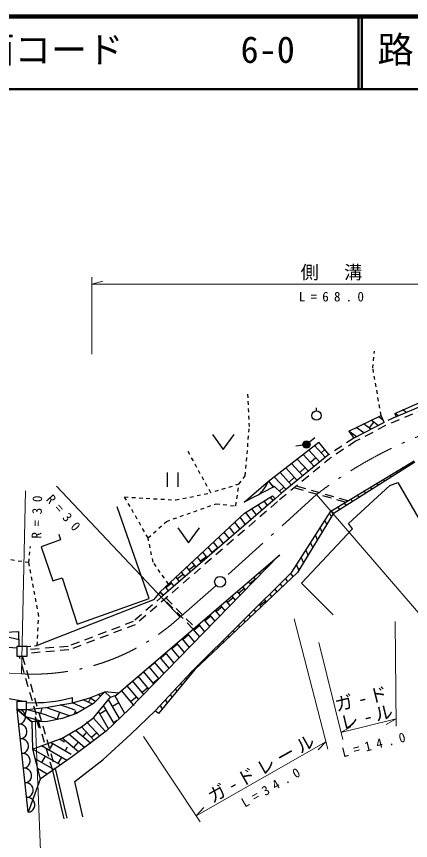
# Model space of a CAD drawing. Units: millimetres, scale not verified. Extents: x 40000 to 680000, y 20000 to 380000.
# Drawn here: x 130642 to 184938, y 266399 to 380000 of the extents above; entities that cross this region are included whole.
import ezdxf
from ezdxf.enums import TextEntityAlignment as Align

# ---------------------------------------------------------------- set-up
doc = ezdxf.new("R2010")
doc.units = ezdxf.units.MM
doc.header["$LTSCALE"] = 1000
for name, pattern in [('USER1', [1, 0.5, -0.5]), ('USER2', [2, 1.2, -0.8]), ('USER3', [10, 6.4, -1.6, 0.4, -1.6])]:
    doc.linetypes.add(name, pattern=pattern)
for name, color, linetype, lineweight in [('M-BGD', 7, 'Continuous', 25), ('M-BMK', 2, 'USER3', 13), ('M-STR-HTXT', 7, 'Continuous', 13), ('M-STR-STR3', 7, 'Continuous', 25), ('M-TTL', 2, 'Continuous', 140), ('M-TTL-LINE', 7, 'Continuous', 50)]:
    doc.layers.add(name, color=color, linetype=linetype, lineweight=lineweight)
doc.layers.add('M-BMK-SRVR', color=3, linetype='Continuous')
doc.layers.add('M-TTL-TXT', color=7, linetype='Continuous')
doc.styles.add('ＭＳ ゴシック', font='')
doc.styles.get('ＭＳ ゴシック').set_extended_font_data('MS Gothic')

# ---------------------------------------------------------------- blocks, each defined once
blk = doc.blocks.new('MARK5C10L10W1')
at = {"color": 3, "linetype": 'Continuous', "lineweight": 25}
blk.add_circle((0, 0), 0.05, dxfattribs=at)
blk = doc.blocks.new('MARK1119C15L6W1')
at = {"color": 7, "linetype": 'Continuous', "lineweight": 25}
blk.add_line((0, 0.024), (0, 0.05), dxfattribs=at)
blk.add_circle((0, -0.014), 0.038, dxfattribs=at)
blk = doc.blocks.new('MARK1115C15L6W1')
at = {"color": 7, "linetype": 'Continuous', "lineweight": 25}
for p, q in [((-0.038, 0.05), (-0.038, -0.05)), ((0.038, -0.05), (0.038, 0.05))]:
    blk.add_line(p, q, dxfattribs=at)
blk = doc.blocks.new('MARK1116C15L6W1')
at = {"color": 7, "linetype": 'Continuous', "lineweight": 25}
blk.add_lwpolyline([(-0.05, 0.04), (0, -0.028), (0.05, 0.04)], dxfattribs=at)
blk = doc.blocks.new('MARK1192C15L6W1')
at = {"color": 7, "linetype": 'Continuous', "lineweight": 25}
for radius in [0.05, 0.044, 0.038, 0.032, 0.026, 0.02, 0.014, 0.008, 0.002]:
    blk.add_circle((0, 0), radius, dxfattribs=at)
blk = doc.blocks.new('MARK28C15L14W1')
at = {"color": 7, "linetype": 'Continuous', "lineweight": 13}
blk.add_line((0, 0), (0.014, -0.05), dxfattribs=at)
blk = doc.blocks.new('MARK1553C15L12W1')
at = {"color": 7, "linetype": 'Continuous', "lineweight": 25}
blk.add_arc((0, 0), 0.05, 270, 90, dxfattribs=at)
blk = doc.blocks.new('MARK28C15L6W1')
at = {"color": 7, "linetype": 'Continuous', "lineweight": 25}
blk.add_line((0, 0), (0.014, -0.05), dxfattribs=at)

msp = doc.modelspace()

# ---------------------------------------------------------------- linework, layer by layer
at = {"layer": 'M-BGD', "linetype": 'USER2'}
for p, q in [((182909, 324786), (181290, 324045)), ((177123, 321879), (173698, 319612)), ((175956, 313035), (168902, 315012)), ((176309, 313248), (169184, 315245)), ((167179, 314273), (166276, 313496)), ((155004, 295557), (151021, 299633)), ((151248, 299830), (155232, 295753)), ((130674, 292906), (119115, 293674)), ((135640, 276071), (131024, 291824)), ((131441, 291821), (135986, 276314))]:
    msp.add_line(p, q, dxfattribs=at)
at = {"layer": 'M-BGD'}
for p, q in [((170977, 321326), (171734, 321979)), ((170105, 320923), (169116, 320772)), ((162018, 313021), (165373, 315917)), ((166030, 315119), (162018, 313021)), ((154775, 289662), (168564, 303413)), ((169364, 303350), (155210, 289958)), ((168026, 302084), (167696, 302548)), ((168760, 302778), (168414, 303264)), ((166560, 300696), (166261, 301116)), ((167293, 301390), (166979, 301832)), ((165826, 300002), (165543, 300400)), ((164359, 298615), (164107, 298968)), ((165018, 299413), (164204, 298833)), ((165093, 299308), (164825, 299684)), ((163626, 297921), (163389, 298252)), ((162159, 296533), (161954, 296821)), ((162892, 297227), (162672, 297537)), ((160692, 295145), (160518, 295389)), ((161425, 295839), (161236, 296105)), ((159959, 294451), (159800, 294673)), ((158492, 293063), (158365, 293241)), ((159225, 293757), (159082, 293957)), ((157758, 292369), (157647, 292525)), ((156291, 290981), (156211, 291094)), ((157025, 291675), (156929, 291810)), ((155210, 289958), (150230, 283901)), ((155269, 290014), (154775, 289662)), ((155558, 290287), (155493, 290378)), ((149757, 284290), (154775, 289662)), ((154098, 288605), (153969, 288799)), ((154762, 289413), (154671, 289551)), ((154782, 289653), (154775, 289662)), ((153433, 287796), (153267, 288048)), ((143577, 286161), (142828, 286887)), ((152104, 286180), (151863, 286545)), ((152768, 286988), (152565, 287296)), ((130752, 284466), (130752, 285622)), ((130752, 285622), (132011, 285622)), ((138347, 285394), (138352, 286128)), ((151439, 285371), (151161, 285793)), ((151492, 285436), (151426, 285392)), ((150230, 283901), (149757, 284290)), ((150775, 284563), (150459, 285041)), ((137192, 269389), (135640, 276071)), ((135994, 276319), (137581, 269479))]:
    msp.add_line(p, q, dxfattribs=at)
at = {"layer": 'M-BGD', "linetype": 'USER1'}
msp.add_line((132352, 304719), (127478, 305415), dxfattribs=at)
for points in [[(180886, 325014), (179752, 331542), (179960, 333856)], [(161303, 315518), (162163, 316696), (162737, 323453), (162532, 327999)], [(151588, 301726), (149467, 304788), (148771, 308105), (145535, 313757), (152580, 313348), (157412, 314331), (154259, 320105)], [(148771, 308105), (151310, 310399), (158149, 312815), (160852, 312529), (161303, 315518), (157412, 314331)], [(132125, 293140), (133502, 293273), (133703, 297347), (132352, 304719), (132556, 306931)]]:
    msp.add_lwpolyline(points, dxfattribs=at)
at = {"layer": 'M-BGD', "linetype": 'USER2'}
for points in [[(200702, 329374), (195012, 328354), (190672, 327144), (187037, 325983), (181505, 323593), (177377, 321448), (173996, 319209), (166599, 313114), (147003, 296156), (137873, 292676), (132118, 292202)], [(150884, 300203), (146743, 296592), (137761, 293168), (132122, 292704)]]:
    msp.add_lwpolyline(points, dxfattribs=at)
at = {"layer": 'M-BGD'}
for points in [[(174278, 297490), (169918, 301885), (176964, 309385), (176371, 310117), (182092, 315349), (183206, 315767), (189394, 305038)], [(136455, 308631), (136721, 307843), (134037, 306906), (135656, 302178), (136923, 302625), (139015, 296231), (148921, 299765), (144510, 312419)], [(150452, 300665), (149510, 299574), (133502, 293273)], [(131438, 285622), (125418, 286656), (120842, 286651), (120697, 286570)], [(130752, 284466), (132011, 284466), (132011, 285622)], [(139800, 269669), (138679, 274556), (142583, 277577), (146384, 281073), (149757, 284290)]]:
    msp.add_lwpolyline(points, dxfattribs=at)
for points in [[(130672, 293162), (130682, 291827), (132115, 291817), (132125, 293140)], [(132258, 270297), (130752, 284466), (132761, 282741), (132870, 279002), (133898, 274846)]]:
    msp.add_lwpolyline(points, close=True, dxfattribs=at)
for centre, radius, start, end in [((160687, 317954), 5110, 310.12605, 336.50119), ((133096, 304673), 19276, 266.77209, 285.82239)]:
    msp.add_arc(centre, radius, start, end, dxfattribs=at)
at = {"layer": 'M-BMK'}
for p, q in [((171981, 314102), (159256, 302568)), ((158137, 301569), (153175, 297197)), ((131354, 289376), (123729, 289842))]:
    msp.add_line(p, q, dxfattribs=at)
for centre, radius, start, end in [((208460, 266465), 60000, 96.74341, 127.44397), ((132929, 319335), 30000, 266.99127, 312.44339)]:
    msp.add_arc(centre, radius, start, end, dxfattribs=at)
at = {"layer": 'M-STR-HTXT'}
for p, q in [((141022, 333439), (141022, 344081)), ((141022, 343081), (201894, 343081)), ((153175, 297197), (136161, 315238)), ((131354, 289376), (131904, 314623)), ((171981, 314102), (193080, 289608)), ((173550, 278995), (168902, 296939)), ((182953, 282144), (182803, 296603)), ((172290, 293681), (175592, 280324)), ((175352, 281295), (182942, 283171)), ((148159, 280741), (155933, 268987)), ((155380, 269823), (173290, 279998))]:
    msp.add_line(p, q, dxfattribs=at)
msp.add_lwpolyline([(133232, 283470), (134345, 254591), (171220, 254591)], dxfattribs=at)
at = {"layer": 'M-STR-STR3'}
for p, q in [((182756, 325286), (186631, 326982)), ((186861, 326452), (182955, 324805)), ((176450, 322827), (180886, 325014)), ((181290, 324045), (180886, 325014)), ((183280, 324942), (182756, 325286)), ((182756, 325286), (182955, 324805)), ((184390, 325410), (183849, 325765)), ((181290, 324045), (177123, 321879)), ((179480, 323104), (178479, 323828)), ((179828, 324086), (179242, 323276)), ((180473, 323620), (179494, 324328)), ((181160, 324357), (180509, 324828)), ((176450, 322827), (177123, 321879)), ((177494, 322072), (176450, 322827)), ((178487, 322588), (177465, 323327)), ((165373, 315916), (172322, 321312)), ((173208, 319211), (171713, 320840)), ((173698, 319612), (172322, 321312)), ((171659, 317942), (170128, 319609)), ((172434, 318576), (170921, 320224)), ((173125, 320319), (172618, 319854)), ((170109, 316672), (168543, 318378)), ((170884, 317307), (169336, 318993)), ((171882, 319177), (171145, 318501)), ((173945, 311822), (185428, 318753)), ((185512, 318563), (174285, 311427)), ((184807, 318305), (184444, 317884)), ((184934, 318195), (184757, 318348)), ((168559, 315403), (166958, 317147)), ((169334, 316038), (167750, 317763)), ((170408, 317825), (169672, 317149)), ((183171, 317074), (182955, 317260)), ((184052, 317635), (183856, 317804)), ((166085, 315141), (165373, 315917)), ((166165, 316532), (166109, 316593)), ((167784, 314768), (166165, 316532)), ((168935, 316472), (168199, 315796)), ((181407, 315953), (181153, 316172)), ((182289, 316514), (182054, 316716)), ((167179, 314273), (166217, 315195)), ((167462, 315120), (166866, 314573)), ((179644, 314832), (179351, 315085)), ((179441, 315139), (179376, 315063)), ((180525, 315393), (180252, 315629)), ((166001, 313258), (165629, 313746)), ((165904, 313919), (166300, 313517)), ((177880, 313712), (177549, 313997)), ((178762, 314272), (178450, 314541)), ((166276, 313496), (150884, 300203)), ((164484, 311949), (163927, 312678)), ((165242, 312603), (164778, 313212)), ((176117, 312591), (175747, 312909)), ((176999, 313151), (176648, 313453)), ((162968, 310639), (162226, 311611)), ((163726, 311294), (163077, 312145)), ((168564, 303413), (173945, 311822)), ((174285, 311427), (169364, 303350)), ((174031, 311009), (173789, 311578)), ((174354, 311470), (173945, 311822)), ((175235, 312030), (174846, 312366)), ((161451, 309329), (160735, 310268)), ((162209, 309984), (161470, 310954)), ((173390, 309958), (173136, 310557)), ((160693, 308675), (160001, 309582)), ((172524, 309439), (172382, 309379)), ((172750, 308907), (172483, 309537)), ((159177, 307365), (158532, 308210)), ((159935, 308020), (159266, 308896)), ((172110, 307856), (171830, 308516)), ((157660, 306055), (157063, 306838)), ((158403, 306730), (157608, 306124)), ((158418, 306710), (157797, 307524)), ((171470, 306805), (171177, 307495)), ((171481, 306824), (171465, 306817)), ((144365, 286441), (166922, 305788)), ((166813, 305677), (146184, 284492)), ((156902, 305401), (156328, 306152)), ((170829, 305754), (170523, 306475)), ((155385, 304091), (154859, 304781)), ((156144, 304746), (155594, 305466)), ((156813, 305517), (156018, 304911)), ((165720, 304553), (165621, 304672)), ((170189, 304704), (169870, 305454)), ((153869, 302781), (153390, 303409)), ((154627, 303436), (154125, 304095)), ((155223, 304304), (154428, 303698)), ((164316, 303113), (164103, 303370)), ((165018, 303833), (164862, 304021)), ((169549, 303653), (169217, 304434)), ((169695, 303893), (169485, 303804)), ((153111, 302127), (152656, 302723)), ((153633, 303091), (152838, 302485)), ((163582, 302431), (162814, 301792)), ((163615, 302392), (163343, 302719)), ((151594, 300817), (151187, 301351)), ((152043, 301878), (151248, 301271)), ((152352, 301472), (151921, 302037)), ((162045, 301152), (161276, 300513)), ((162212, 300952), (161825, 301416)), ((162913, 301672), (162584, 302068)), ((150884, 300203), (150452, 300665)), ((150834, 300165), (150452, 300665)), ((160809, 299511), (160307, 300114)), ((161510, 300231), (161066, 300765)), ((159406, 298070), (158789, 298812)), ((160107, 298790), (159548, 299463)), ((160508, 299873), (159739, 299233)), ((158704, 297350), (158029, 298161)), ((158970, 298594), (158202, 297954)), ((157301, 295909), (156511, 296859)), ((157433, 297314), (156664, 296675)), ((158003, 296629), (157270, 297510)), ((155898, 294468), (154993, 295556)), ((155895, 296035), (155127, 295396)), ((156600, 295189), (155752, 296208)), ((119195, 294632), (130987, 295205)), ((131007, 294084), (126827, 295003)), ((130989, 295112), (130643, 295188)), ((131024, 293157), (130987, 295205)), ((154495, 293028), (153475, 294254)), ((154358, 294756), (153589, 294116)), ((155197, 293748), (154234, 294905)), ((152821, 293477), (152052, 292837)), ((153794, 292307), (152716, 293603)), ((151283, 292198), (150515, 291558)), ((152391, 290866), (151197, 292301)), ((153092, 291587), (151956, 292952)), ((149746, 290918), (148977, 290279)), ((150988, 289426), (149679, 290999)), ((151689, 290146), (150438, 291650)), ((149585, 287985), (148161, 289696)), ((150286, 288705), (148920, 290348)), ((148883, 287265), (147402, 289045)), ((148209, 289639), (147440, 288999)), ((150256, 288741), (149488, 288102)), ((147480, 285824), (145883, 287743)), ((146671, 288360), (145902, 287720)), ((148182, 286544), (146642, 288394)), ((148719, 287462), (147950, 286822)), ((142258, 286302), (141906, 286518)), ((144708, 286715), (142828, 286887)), ((145580, 283923), (144174, 286373)), ((146779, 285104), (145124, 287092)), ((134681, 284746), (138347, 285394)), ((136947, 285147), (136901, 285016)), ((138347, 285394), (140747, 286054)), ((140061, 284595), (138347, 285394)), ((141262, 285282), (138904, 283932)), ((141124, 285203), (139836, 285803)), ((140814, 285953), (140582, 285455)), ((141541, 285568), (140747, 286054)), ((144832, 283217), (143321, 285851)), ((144753, 285365), (143885, 284867)), ((147182, 286183), (146413, 285543)), ((132258, 270297), (130752, 284466)), ((132011, 284466), (131767, 283595)), ((132011, 284466), (134681, 284746)), ((134821, 283682), (132011, 284466)), ((134150, 284691), (133937, 283929)), ((137956, 283578), (134681, 284746)), ((136565, 284074), (136229, 283132)), ((138741, 284359), (136671, 285098)), ((138766, 284293), (138596, 283817)), ((138999, 283986), (138858, 284053)), ((143335, 281806), (141962, 284200)), ((143018, 284370), (142150, 283872)), ((144083, 282512), (142642, 285025)), ((146184, 284492), (142998, 281488)), ((146836, 285035), (146779, 285104)), ((134331, 282781), (131937, 283449)), ((133668, 282966), (133611, 282763)), ((136364, 283084), (134828, 283632)), ((139611, 282067), (141283, 283374)), ((142909, 281418), (141191, 283302)), ((144525, 282929), (144013, 282635)), ((136953, 280502), (139611, 282067)), ((141328, 280183), (139611, 282067)), ((140401, 282685), (140350, 282741)), ((142119, 280801), (140401, 282685)), ((140031, 279217), (137867, 281040)), ((140859, 279828), (138780, 281578)), ((140210, 281265), (139771, 280744)), ((141697, 281263), (140959, 280589)), ((142998, 281488), (141133, 280030)), ((132870, 279002), (136953, 280502)), ((135599, 279743), (135103, 278876)), ((138187, 278262), (135322, 279902)), ((137260, 279945), (136547, 280353)), ((139204, 278606), (136953, 280502)), ((141133, 280030), (138346, 277973)), ((139127, 279979), (138483, 279214)), ((140919, 279777), (140859, 279828)), ((136695, 276812), (132870, 279002)), ((137598, 277447), (134096, 279452)), ((137632, 279269), (137335, 278750)), ((135791, 276177), (133202, 277659)), ((138346, 277973), (133898, 274846)), ((134606, 278008), (134109, 277140)), ((136838, 277882), (136341, 277014)), ((134888, 275542), (133534, 276317)), ((133984, 274907), (133866, 274974))]:
    msp.add_line(p, q, dxfattribs=at)
for points in [[(173698, 319612), (167179, 314273), (166217, 315195), (166030, 315119)], [(165373, 315917), (166030, 315119), (166217, 315195)], [(150452, 300665), (162064, 311509), (165904, 313919)], [(131024, 293157), (130672, 293162), (130674, 292906)], [(140747, 286054), (142828, 286887), (141262, 285282)], [(141283, 283374), (143577, 286161), (144365, 286441)], [(134938, 282796), (132761, 282741), (130752, 284466)], [(138904, 283932), (136953, 283203), (134938, 282796)], [(132761, 282741), (132870, 279002), (133898, 274846)]]:
    msp.add_lwpolyline(points, dxfattribs=at)
at = {"layer": 'M-TTL'}
msp.add_line((680000, 380000), (40000, 380000), dxfattribs=at)
at = {"layer": 'M-TTL-LINE'}
for p, q in [((177750, 380000), (177750, 370000)), ((178250, 380000), (178250, 370000)), ((40000, 370000), (680000, 370000))]:
    msp.add_line(p, q, dxfattribs=at)

# ---------------------------------------------------------------- block references
at = {"layer": 'M-BGD'}
for name, p, xscale, yscale in [('MARK1119C15L6W1', (171984, 325212), 17000, 17000), ('MARK1116C15L6W1', (159136, 321167), 30000, 30000), ('MARK1192C15L6W1', (170599, 320999), 10000, 10000), ('MARK1115C15L6W1', (152178, 316143), 20000, 20000), ('MARK1116C15L6W1', (154365, 308286), 30000, 30000)]:
    msp.add_blockref(name, p, dxfattribs=dict(at, xscale=xscale, yscale=yscale))
at = {"layer": 'M-BGD', "xscale": 30000, "yscale": 30000, "rotation": 2.20759}
msp.add_blockref('MARK28C15L6W1', (133232, 283470), dxfattribs=at)
at = {"layer": 'M-BMK-SRVR', "xscale": 15000, "yscale": 15000}
msp.add_blockref('MARK5C10L10W1', (158700, 302064), dxfattribs=at)
at = {"layer": 'M-STR-HTXT', "xscale": 30000, "yscale": 30000}
for p, rotation in [((141022, 343081), 90), ((182942, 283171), 283.88467), ((175352, 281295), 103.88467), ((173290, 279998), 299.59983), ((155380, 269823), 119.59983)]:
    msp.add_blockref('MARK28C15L14W1', p, dxfattribs=dict(at, rotation=rotation))
at = {"layer": 'M-STR-STR3', "rotation": 6.06431}
for p, xscale, yscale in [((130860, 283454), 20356, 20356), ((131075, 281430), 20356, 20356), ((131290, 279406), 20356, 20356), ((131505, 277382), 20356, 20356), ((131720, 275357), 20357, 20357), ((131935, 273333), 20356, 20356), ((132150, 271309), 20356, 20356)]:
    msp.add_blockref('MARK1553C15L12W1', p, dxfattribs=dict(at, xscale=xscale, yscale=yscale))

# ---------------------------------------------------------------- texts
at = {"layer": 'M-STR-HTXT', "attachment_point": 7, "style": 'ＭＳ ゴシック'}
for s, insert, char_height in [('\\T1.2;側\u3000溝', (169794, 343617), 1833), ('\\T1.8;L=68.0', (169543, 340697), 1320)]:
    msp.add_mtext(s, dxfattribs=dict(at, insert=insert, char_height=char_height))
for s, insert, char_height, rotation in [('\\T1.87;R=30', (134064, 308005), 1320, 88.7), ('\\T1.87;R=30', (134619, 313344), 1320, 311.9), ('\\T1.3;ガ-ド', (174779, 284080), 1833, 13.6), ('\\T1.3;レ-ル', (175525, 281611), 1833, 13.7), ('\\T1.24;ガ-ドレール', (157682, 271408), 1833, 29.4), ('\\T1.8;L=14.0', (175665, 277837), 1320, 14.2), ('\\T1.8;L=34.0', (162108, 270896), 1320, 29.7)]:
    msp.add_mtext(s, dxfattribs=dict(at, insert=insert, char_height=char_height, rotation=rotation))
at = {"layer": 'M-TTL-TXT', "style": 'ＭＳ ゴシック'}
for s, p in [('図面コード', (120380, 372500)), ('6-0', (161521, 372500)), ('路 線 名', (180380, 372500))]:
    msp.add_text(s, height=3666, dxfattribs=at).set_placement(p, align=Align.BOTTOM_LEFT)

doc.saveas('drawing.dxf')
